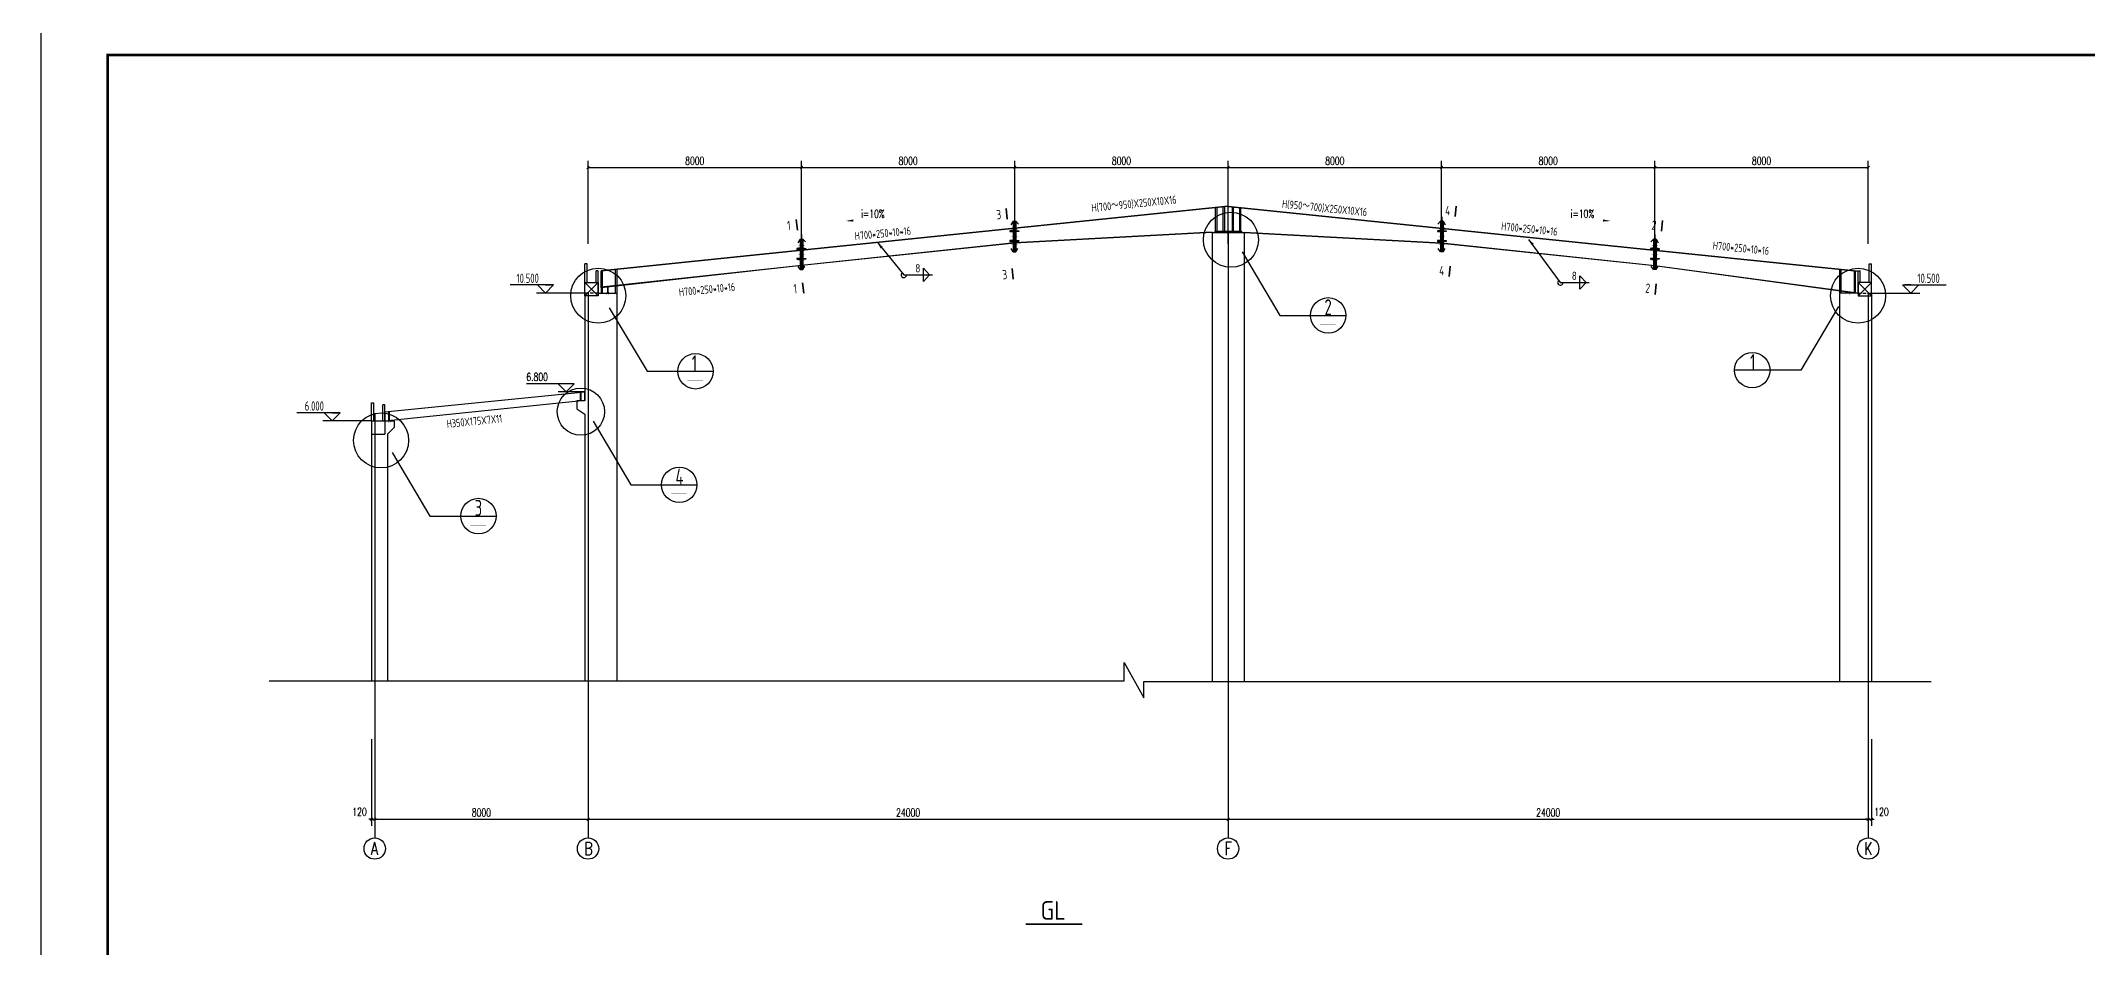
# Model space of a CAD drawing. Extents: x -73672 to 366960, y -527333 to 140666.
# Drawn here: x 185242 to 261965, y -393588 to -359608 of the extents above; entities that cross this region are included whole.
import ezdxf
from ezdxf.enums import TextEntityAlignment as Align

# ---------------------------------------------------------------- set-up
doc = ezdxf.new("R2010")
doc.units = 0
doc.header["$LTSCALE"] = 1000
doc.header["$MEASUREMENT"] = 0
doc.linetypes.add('CENTERR', pattern=[30, 25, -2, 1, -2])
doc.linetypes.add('DASH', pattern=[0.35, 0.25, -0.1])
for name, color, linetype in [('02', 3, 'Continuous'), ('10', 7, 'Continuous'), ('14', 2, 'Continuous'), ('2', 2, 'CENTERR'), ('AXIS', 3, 'Continuous'), ('AXIS_TEXT', 7, 'Continuous'), ('DIM', 3, 'Continuous'), ('DIM_ELEV', 3, 'Continuous'), ('DIM_SYMB', 3, 'Continuous'), ('PUB_DIM', 3, 'Continuous'), ('PUB_TEXT', 7, 'Continuous'), ('PUB_TITLE', 4, 'Continuous'), ('SYMB', 7, 'Continuous'), ('TEXT', 3, 'Continuous'), ('WALL', 9, 'Continuous'), ('建-尺寸', 3, 'Continuous')]:
    doc.layers.add(name, color=color, linetype=linetype)
doc.layers.add('Pkpm_层10', color=7, linetype='Continuous', lineweight=35)
doc.layers.add('Pkpm_标准截面(白色)', color=7, linetype='Continuous', lineweight=18)
doc.styles.add('_TCH_AXIS', font='COMPLEX', dxfattribs={"bigfont": 'GBCBIG'})
doc.styles.add('_TCH_DIM', font='SIMPLEX', dxfattribs={"bigfont": 'GBCBIG'})
doc.styles.add('_TCH_DIM_T3', font='SIMPLEX', dxfattribs={"width": 0.705882, "bigfont": 'GBCBIG'})
doc.styles.add('A-DIM_T3', font='SIMPLEX', dxfattribs={"width": 0.705882, "bigfont": 'GBCBIG'})
doc.styles.add('ACC2', font='gas.shx', dxfattribs={"width": 0.7, "bigfont": 'Tssdchn.shx'})
doc.styles.add('CADF', font='Tssdeng.shx', dxfattribs={"width": 0.7, "bigfont": 'Tssdchn.shx'})
doc.styles.add('COMPLEX', font='COMPLEX', dxfattribs={"bigfont": 'Tssdchn.shx'})
doc.styles.add('PkpmHz', font='Pkpmeng', dxfattribs={"width": 0.7, "bigfont": 'hztxt'})
doc.styles.add('TSSD_Dimension', font='Tssdeng.shx', dxfattribs={"width": 0.7, "bigfont": '1hztxt.shx'})
doc.styles.add('样式 2', font='gbenor.shx', dxfattribs={"width": 0.7, "bigfont": 'gbcbig.shx'})
doc.dimstyles.new('_TCH_ARCH-100', dxfattribs={"dimtxt": 297.5, "dimasz": 100, "dimexe": 250, "dimexo": 300, "dimgap": 100, "dimtad": 1, "dimdec": 0, "dimzin": 0, "dimdsep": 46, "dimtxsty": '_TCH_DIM_T3', "dimblk": 'ARCHTICK', "dimcen": 0.09, "dimclrt": 7, "dimazin": 2, "dimtfac": 1, "dimtdec": 0, "dimtix": 1, "dimtmove": 2, "dimatfit": 3, "dimfxl": 0, "dimtolj": 1, "dimtzin": 0, "dimarcsym": 0})
doc.dimstyles.new('A-DIM-100', dxfattribs={"dimtxt": 297.5, "dimasz": 100, "dimexe": 250, "dimexo": 300, "dimgap": 100, "dimtad": 1, "dimdec": 0, "dimzin": 0, "dimdsep": 46, "dimtxsty": 'A-DIM_T3', "dimblk": 'ARCHTICK', "dimcen": 0.09, "dimclrt": 7, "dimazin": 2, "dimtfac": 1, "dimtdec": 0, "dimtix": 1, "dimtmove": 2, "dimatfit": 3, "dimfxl": 0, "dimtolj": 1, "dimtzin": 0, "dimarcsym": 0})
doc.dimstyles.new('箭头', dxfattribs={"dimtxt": 3.5, "dimasz": 2.5, "dimexe": 1, "dimexo": 1, "dimgap": 1, "dimtad": 1, "dimdec": 0, "dimlfac": 100, "dimdsep": 46, "dimtxsty": 'CADF', "dimcen": 1, "dimclrd": 256, "dimclre": 256, "dimclrt": 256, "dimadec": 0, "dimazin": 0, "dimtfac": 1, "dimtdec": 0, "dimtix": 1, "dimtmove": 2, "dimatfit": 3, "dimfxl": 0, "dimlwd": -1, "dimlwe": -1, "dimarcsym": 0})

# ---------------------------------------------------------------- blocks, each defined once
blk = doc.blocks.new('_ArchTick')
at = {"color": 0, "linetype": 'ByBlock', "const_width": 0.4}
blk.add_lwpolyline([(-0.5, -0.5), (0.5, 0.5)], dxfattribs=at)
blk = doc.blocks.new('*D8821')
at = {"layer": 'AXIS', "color": 0, "lineweight": -2}
for p, q in [((197638, -385793), (197638, -389043)), ((197758, -385793), (197758, -389043)), ((197638, -388793), (197538, -388793)), ((197638, -388793), (197758, -388793)), ((197758, -388793), (197858, -388793))]:
    blk.add_line(p, q, dxfattribs=at)
at = {"layer": 'Defpoints', "color": 0}
for p in [(197638, -385493), (197758, -385493), (197758, -388793)]:
    blk.add_point(p, dxfattribs=at)
at = {"layer": 'AXIS', "color": 0, "linetype": 'ByBlock', "lineweight": -2, "xscale": 100, "yscale": 100, "zscale": 100}
blk.add_blockref('_ArchTick', (197638, -388793), dxfattribs=at)
at = {"layer": 'AXIS', "color": 0, "linetype": 'ByBlock', "lineweight": -2, "xscale": 100, "yscale": 100, "zscale": 100, "rotation": 180}
blk.add_blockref('_ArchTick', (197758, -388793), dxfattribs=at)
at = {"layer": 'AXIS', "color": 7, "insert": (197188, -388518), "char_height": 297.5, "attachment_point": 5, "style": '_TCH_DIM_T3'}
blk.add_mtext('\\A1;120', dxfattribs=at)
blk = doc.blocks.new('*D8822')
at = {"layer": 'AXIS', "color": 0, "lineweight": -2}
for p, q in [((197758, -385793), (197758, -389043)), ((205758, -385793), (205758, -389043)), ((197758, -388793), (205758, -388793))]:
    blk.add_line(p, q, dxfattribs=at)
at = {"layer": 'Defpoints', "color": 0}
for p in [(197758, -385493), (205758, -385493), (205758, -388793)]:
    blk.add_point(p, dxfattribs=at)
at = {"layer": 'AXIS', "color": 0, "linetype": 'ByBlock', "lineweight": -2, "xscale": 100, "yscale": 100, "zscale": 100, "rotation": 180}
blk.add_blockref('_ArchTick', (197758, -388793), dxfattribs=at)
at = {"layer": 'AXIS', "color": 0, "linetype": 'ByBlock', "lineweight": -2, "xscale": 100, "yscale": 100, "zscale": 100}
blk.add_blockref('_ArchTick', (205758, -388793), dxfattribs=at)
at = {"layer": 'AXIS', "color": 7, "insert": (201758, -388544), "char_height": 297.5, "attachment_point": 5, "style": '_TCH_DIM_T3'}
blk.add_mtext('\\A1;8000', dxfattribs=at)
blk = doc.blocks.new('*D8823')
at = {"layer": 'AXIS', "color": 0, "lineweight": -2}
for p, q in [((205758, -385793), (205758, -389043)), ((229758, -385793), (229758, -389043)), ((205758, -388793), (229758, -388793))]:
    blk.add_line(p, q, dxfattribs=at)
at = {"layer": 'Defpoints', "color": 0}
for p in [(205758, -385493), (229758, -385493), (229758, -388793)]:
    blk.add_point(p, dxfattribs=at)
at = {"layer": 'AXIS', "color": 0, "linetype": 'ByBlock', "lineweight": -2, "xscale": 100, "yscale": 100, "zscale": 100, "rotation": 180}
blk.add_blockref('_ArchTick', (205758, -388793), dxfattribs=at)
at = {"layer": 'AXIS', "color": 0, "linetype": 'ByBlock', "lineweight": -2, "xscale": 100, "yscale": 100, "zscale": 100}
blk.add_blockref('_ArchTick', (229758, -388793), dxfattribs=at)
at = {"layer": 'AXIS', "color": 7, "insert": (217758, -388544), "char_height": 297.5, "attachment_point": 5, "style": '_TCH_DIM_T3'}
blk.add_mtext('\\A1;24000', dxfattribs=at)
blk = doc.blocks.new('*D8824')
at = {"layer": 'AXIS', "color": 0, "lineweight": -2}
for p, q in [((229758, -385793), (229758, -389043)), ((253758, -385793), (253758, -389043)), ((229758, -388793), (253758, -388793))]:
    blk.add_line(p, q, dxfattribs=at)
at = {"layer": 'Defpoints', "color": 0}
for p in [(229758, -385493), (253758, -385493), (253758, -388793)]:
    blk.add_point(p, dxfattribs=at)
at = {"layer": 'AXIS', "color": 0, "linetype": 'ByBlock', "lineweight": -2, "xscale": 100, "yscale": 100, "zscale": 100, "rotation": 180}
blk.add_blockref('_ArchTick', (229758, -388793), dxfattribs=at)
at = {"layer": 'AXIS', "color": 0, "linetype": 'ByBlock', "lineweight": -2, "xscale": 100, "yscale": 100, "zscale": 100}
blk.add_blockref('_ArchTick', (253758, -388793), dxfattribs=at)
at = {"layer": 'AXIS', "color": 7, "insert": (241758, -388544), "char_height": 297.5, "attachment_point": 5, "style": '_TCH_DIM_T3'}
blk.add_mtext('\\A1;24000', dxfattribs=at)
blk = doc.blocks.new('*D8825')
at = {"layer": 'AXIS', "color": 0, "lineweight": -2}
for p, q in [((253758, -385793), (253758, -389043)), ((253878, -385793), (253878, -389043)), ((253758, -388793), (253658, -388793)), ((253758, -388793), (253878, -388793)), ((253878, -388793), (253978, -388793))]:
    blk.add_line(p, q, dxfattribs=at)
at = {"layer": 'Defpoints', "color": 0}
for p in [(253758, -385493), (253878, -385493), (253878, -388793)]:
    blk.add_point(p, dxfattribs=at)
at = {"layer": 'AXIS', "color": 0, "linetype": 'ByBlock', "lineweight": -2, "xscale": 100, "yscale": 100, "zscale": 100}
blk.add_blockref('_ArchTick', (253758, -388793), dxfattribs=at)
at = {"layer": 'AXIS', "color": 0, "linetype": 'ByBlock', "lineweight": -2, "xscale": 100, "yscale": 100, "zscale": 100, "rotation": 180}
blk.add_blockref('_ArchTick', (253878, -388793), dxfattribs=at)
at = {"layer": 'AXIS', "color": 7, "insert": (254258, -388518), "char_height": 297.5, "attachment_point": 5, "style": '_TCH_DIM_T3'}
blk.add_mtext('\\A1;120', dxfattribs=at)
blk = doc.blocks.new('*D8826')
at = {"layer": 'Defpoints', "color": 0}
for p in [(213758, -364352), (205758, -367513), (213758, -367513)]:
    blk.add_point(p, dxfattribs=at)
at = {"layer": '建-尺寸', "color": 0, "lineweight": -2}
for p, q in [((205758, -367213), (205758, -364102)), ((205758, -364352), (213758, -364352)), ((213758, -367213), (213758, -364102))]:
    blk.add_line(p, q, dxfattribs=at)
at = {"layer": '建-尺寸', "color": 0, "linetype": 'ByBlock', "lineweight": -2, "xscale": 100, "yscale": 100, "zscale": 100, "rotation": 180}
blk.add_blockref('_ArchTick', (205758, -364352), dxfattribs=at)
at = {"layer": '建-尺寸', "color": 0, "linetype": 'ByBlock', "lineweight": -2, "xscale": 100, "yscale": 100, "zscale": 100}
blk.add_blockref('_ArchTick', (213758, -364352), dxfattribs=at)
at = {"layer": '建-尺寸', "color": 7, "insert": (209758, -364104), "char_height": 297.5, "attachment_point": 5, "style": 'A-DIM_T3'}
blk.add_mtext('\\A1;8000', dxfattribs=at)
blk = doc.blocks.new('*D8827')
at = {"layer": 'Defpoints', "color": 0}
for p in [(221758, -364352), (213758, -367513), (221758, -367513)]:
    blk.add_point(p, dxfattribs=at)
at = {"layer": '建-尺寸', "color": 0, "lineweight": -2}
for p, q in [((213758, -367213), (213758, -364102)), ((213758, -364352), (221758, -364352)), ((221758, -367213), (221758, -364102))]:
    blk.add_line(p, q, dxfattribs=at)
at = {"layer": '建-尺寸', "color": 0, "linetype": 'ByBlock', "lineweight": -2, "xscale": 100, "yscale": 100, "zscale": 100, "rotation": 180}
blk.add_blockref('_ArchTick', (213758, -364352), dxfattribs=at)
at = {"layer": '建-尺寸', "color": 0, "linetype": 'ByBlock', "lineweight": -2, "xscale": 100, "yscale": 100, "zscale": 100}
blk.add_blockref('_ArchTick', (221758, -364352), dxfattribs=at)
at = {"layer": '建-尺寸', "color": 7, "insert": (217758, -364104), "char_height": 297.5, "attachment_point": 5, "style": 'A-DIM_T3'}
blk.add_mtext('\\A1;8000', dxfattribs=at)
blk = doc.blocks.new('*D8828')
at = {"layer": 'Defpoints', "color": 0}
for p in [(229758, -364352), (221758, -367513), (229758, -367513)]:
    blk.add_point(p, dxfattribs=at)
at = {"layer": '建-尺寸', "color": 0, "lineweight": -2}
for p, q in [((221758, -367213), (221758, -364102)), ((221758, -364352), (229758, -364352)), ((229758, -367213), (229758, -364102))]:
    blk.add_line(p, q, dxfattribs=at)
at = {"layer": '建-尺寸', "color": 0, "linetype": 'ByBlock', "lineweight": -2, "xscale": 100, "yscale": 100, "zscale": 100, "rotation": 180}
blk.add_blockref('_ArchTick', (221758, -364352), dxfattribs=at)
at = {"layer": '建-尺寸', "color": 0, "linetype": 'ByBlock', "lineweight": -2, "xscale": 100, "yscale": 100, "zscale": 100}
blk.add_blockref('_ArchTick', (229758, -364352), dxfattribs=at)
at = {"layer": '建-尺寸', "color": 7, "insert": (225758, -364104), "char_height": 297.5, "attachment_point": 5, "style": 'A-DIM_T3'}
blk.add_mtext('\\A1;8000', dxfattribs=at)
blk = doc.blocks.new('*D8829')
at = {"layer": 'Defpoints', "color": 0}
for p in [(237758, -364352), (229758, -367513), (237758, -367513)]:
    blk.add_point(p, dxfattribs=at)
at = {"layer": '建-尺寸', "color": 0, "lineweight": -2}
for p, q in [((229758, -367213), (229758, -364102)), ((229758, -364352), (237758, -364352)), ((237758, -367213), (237758, -364102))]:
    blk.add_line(p, q, dxfattribs=at)
at = {"layer": '建-尺寸', "color": 0, "linetype": 'ByBlock', "lineweight": -2, "xscale": 100, "yscale": 100, "zscale": 100, "rotation": 180}
blk.add_blockref('_ArchTick', (229758, -364352), dxfattribs=at)
at = {"layer": '建-尺寸', "color": 0, "linetype": 'ByBlock', "lineweight": -2, "xscale": 100, "yscale": 100, "zscale": 100}
blk.add_blockref('_ArchTick', (237758, -364352), dxfattribs=at)
at = {"layer": '建-尺寸', "color": 7, "insert": (233758, -364104), "char_height": 297.5, "attachment_point": 5, "style": 'A-DIM_T3'}
blk.add_mtext('\\A1;8000', dxfattribs=at)
blk = doc.blocks.new('*D8830')
at = {"layer": 'Defpoints', "color": 0}
for p in [(245758, -364352), (237758, -367513), (245758, -367513)]:
    blk.add_point(p, dxfattribs=at)
at = {"layer": '建-尺寸', "color": 0, "lineweight": -2}
for p, q in [((237758, -367213), (237758, -364102)), ((237758, -364352), (245758, -364352)), ((245758, -367213), (245758, -364102))]:
    blk.add_line(p, q, dxfattribs=at)
at = {"layer": '建-尺寸', "color": 0, "linetype": 'ByBlock', "lineweight": -2, "xscale": 100, "yscale": 100, "zscale": 100, "rotation": 180}
blk.add_blockref('_ArchTick', (237758, -364352), dxfattribs=at)
at = {"layer": '建-尺寸', "color": 0, "linetype": 'ByBlock', "lineweight": -2, "xscale": 100, "yscale": 100, "zscale": 100}
blk.add_blockref('_ArchTick', (245758, -364352), dxfattribs=at)
at = {"layer": '建-尺寸', "color": 7, "insert": (241758, -364104), "char_height": 297.5, "attachment_point": 5, "style": 'A-DIM_T3'}
blk.add_mtext('\\A1;8000', dxfattribs=at)
blk = doc.blocks.new('*D8831')
at = {"layer": 'Defpoints', "color": 0}
for p in [(253758, -364352), (245758, -367513), (253758, -367513)]:
    blk.add_point(p, dxfattribs=at)
at = {"layer": '建-尺寸', "color": 0, "lineweight": -2}
for p, q in [((245758, -367213), (245758, -364102)), ((245758, -364352), (253758, -364352)), ((253758, -367213), (253758, -364102))]:
    blk.add_line(p, q, dxfattribs=at)
at = {"layer": '建-尺寸', "color": 0, "linetype": 'ByBlock', "lineweight": -2, "xscale": 100, "yscale": 100, "zscale": 100, "rotation": 180}
blk.add_blockref('_ArchTick', (245758, -364352), dxfattribs=at)
at = {"layer": '建-尺寸', "color": 0, "linetype": 'ByBlock', "lineweight": -2, "xscale": 100, "yscale": 100, "zscale": 100}
blk.add_blockref('_ArchTick', (253758, -364352), dxfattribs=at)
at = {"layer": '建-尺寸', "color": 7, "insert": (249758, -364104), "char_height": 297.5, "attachment_point": 5, "style": 'A-DIM_T3'}
blk.add_mtext('\\A1;8000', dxfattribs=at)
blk = doc.blocks.new('_AXISO')
blk.add_circle((0, 0), 0.5)
at = {"layer": 'AXIS_TEXT', "style": 'COMPLEX'}
blk.add_attdef('A', text='', height=0.56, dxfattribs=at).set_placement((-0.25, -0.28), (0.25, -0.28), align=Align.FIT)

msp = doc.modelspace()

# ---------------------------------------------------------------- linework, layer by layer
at = {"color": 0}
for p, q in [((229757.92, -365807.33), (206243.64, -368233.51)), ((229759.14, -365819.26), (206244.87, -368245.44)), ((229756.69, -365819.26), (253360.69, -368245.44)), ((229757.92, -366761.97), (229757.92, -365417.77)), ((229757.92, -366761.97), (229757.92, -365417.77)), ((229757.92, -365807.33), (253361.92, -368233.51)), ((221756.67, -367186.1), (213756.67, -368023.79)), ((221757.92, -367198.03), (213757.92, -368035.73)), ((229157.26, -366782.7), (221757.26, -367186.05)), ((229157.92, -366794.68), (221757.92, -367198.03)), ((229157.92, -366794.68), (229157.92, -383628.26)), ((229157.92, -366794.68), (230357.92, -366794.68)), ((229257.92, -366744.68), (229257.92, -366794.68)), ((230257.92, -366744.68), (230257.92, -366794.68)), ((230357.92, -366794.68), (230357.92, -383628.26)), ((230357.92, -366794.68), (237757.92, -367198.03)), ((230358.57, -366782.7), (237758.57, -367186.05)), ((237757.92, -367198.03), (245757.92, -368035.73)), ((237759.17, -367186.1), (245759.17, -368023.79)), ((205637.92, -369061.97), (205637.92, -367961.97)), ((205717.92, -367961.97), (205637.92, -367961.97)), ((205717.92, -368661.97), (205717.92, -367961.97)), ((206057.92, -368661.97), (206057.92, -368230.15)), ((206137.92, -368230.15), (206057.92, -368230.15)), ((206137.92, -369061.97), (206137.92, -368230.15)), ((206137.92, -369061.97), (206137.92, -368233.51)), ((213756.31, -368023.84), (206243.64, -368846.18)), ((213757.92, -368035.73), (206243.64, -368869.65)), ((206243.64, -368869.65), (206243.64, -368233.51)), ((206244.87, -368245.44), (206244.87, -369076.3)), ((206285.88, -368245.44), (206285.88, -369076.3)), ((206778.07, -368190.43), (206778.07, -369076.3)), ((206832.75, -368184.78), (206832.75, -369076.3)), ((230278.1, -367513.42), (231690.69, -369899.65)), ((245757.92, -368035.73), (253361.92, -369061.97)), ((245759.52, -368023.84), (253363.52, -369050.08)), ((252683.08, -368184.78), (252683.08, -369076.3)), ((252737.77, -368190.43), (252737.77, -369076.3)), ((253229.95, -368245.44), (253229.95, -369076.3)), ((253270.97, -368245.44), (253270.97, -369076.3)), ((253272.2, -368869.65), (253272.2, -368233.51)), ((253377.92, -369061.97), (253377.92, -368230.15)), ((253377.92, -368230.15), (253457.92, -368230.15)), ((253377.92, -369061.97), (253377.92, -368233.51)), ((253457.92, -368661.97), (253457.92, -368230.15)), ((253797.92, -368661.97), (253797.92, -367961.97)), ((253797.92, -367961.97), (253877.92, -367961.97)), ((253877.92, -369061.97), (253877.92, -367961.97)), ((206137.92, -368661.97), (205637.92, -369161.97)), ((205637.92, -368661.97), (206137.92, -369161.97)), ((206483.27, -368819.95), (206483.27, -369076.3)), ((206504.63, -368817.61), (206504.63, -369076.3)), ((253011.2, -369002.53), (253011.2, -369076.3)), ((253032.57, -369005.42), (253032.57, -369076.3)), ((253377.92, -368661.97), (253877.92, -369161.97)), ((253877.92, -368661.97), (253377.92, -369161.97)), ((205637.92, -369061.97), (204864.94, -369061.97)), ((205637.92, -369061.97), (205637.92, -373110.24)), ((206137.92, -369061.97), (206837.92, -369061.97)), ((206554.85, -369611.39), (207967.44, -371997.63)), ((206837.92, -369061.97), (206837.92, -383610.01)), ((252645.6, -369569.42), (251233.01, -371955.65)), ((252677.92, -369061.97), (252677.92, -383628.26)), ((253377.92, -369061.97), (252677.92, -369061.97)), ((253877.92, -369061.97), (253877.92, -383628.26)), ((253877.92, -369061.97), (254650.89, -369061.97)), ((253877.92, -369061.97), (254650.89, -369061.97)), ((231690.69, -369899.65), (234174.79, -369899.65)), ((207967.44, -371997.63), (210451.54, -371997.63)), ((251233.01, -371955.65), (248748.9, -371955.65)), ((198137.92, -373511.97), (205637.92, -372761.97)), ((205479.92, -373110.24), (205479.92, -372777.77)), ((205495.92, -373110.24), (205495.92, -372776.17)), ((205621.92, -372761.97), (205621.92, -373078.83)), ((205637.92, -372761.97), (205637.92, -373078.83)), ((197637.92, -373253.47), (197637.92, -373173.47)), ((197637.92, -373173.47), (197717.92, -373173.47)), ((197637.92, -373853.47), (197637.92, -373253.47)), ((197717.92, -373173.47), (197717.92, -373853.47)), ((198057.92, -373853.47), (198057.92, -373253.47)), ((198137.92, -373253.47), (198057.92, -373253.47)), ((198137.92, -373853.47), (205637.92, -373078.83)), ((198137.92, -373853.47), (198137.92, -373253.47)), ((198137.92, -373853.47), (198137.92, -373501.97)), ((198137.92, -373572.3), (198137.92, -373863.8)), ((198153.92, -373853.47), (198153.92, -373510.37)), ((198292.81, -373853.47), (198292.81, -373496.49)), ((198300.81, -373853.47), (198300.81, -373495.69)), ((198308.81, -373853.47), (198308.81, -373494.89)), ((205637.92, -373110.24), (205337.92, -373110.24)), ((205337.92, -373110.24), (205337.92, -373410.24)), ((205337.92, -373410.24), (205637.92, -373610.24)), ((205637.92, -373610.24), (205637.92, -383610.01)), ((197637.92, -373853.47), (197637.92, -383610.01)), ((197637.92, -373853.47), (198237.92, -373853.47)), ((197637.92, -374353.47), (198137.92, -374353.47)), ((198137.92, -373853.47), (198137.92, -374353.47)), ((198237.92, -373853.47), (198487.92, -373853.47)), ((198487.92, -374103.47), (198237.92, -374353.47)), ((198237.92, -374353.47), (198237.92, -383610.01)), ((198487.92, -373853.47), (198487.92, -374103.47)), ((205945.02, -373867.61), (207357.61, -376253.84)), ((198414.99, -375037.97), (199827.58, -377424.2)), ((207357.61, -376253.84), (209841.72, -376253.84)), ((199827.58, -377424.2), (202311.68, -377424.2)), ((193797.11, -383610.01), (225856.21, -383610.01)), ((225856.21, -383610.01), (225856.21, -382917.47)), ((225856.21, -382917.47), (226597.86, -384245.4)), ((226597.86, -384245.4), (226597.86, -383628.26)), ((226597.86, -383628.26), (256122.54, -383628.26))]:
    msp.add_line(p, q, dxfattribs=at)
at = {"color": 1}
for p, q in [((229757.92, -366761.97), (229757.92, -385492.66)), ((205757.92, -369061.97), (205757.92, -385492.66)), ((253757.92, -369061.97), (253757.92, -385492.66)), ((197757.92, -373561.97), (197757.92, -385492.66))]:
    msp.add_line(p, q, dxfattribs=at)
at = {"color": 0}
for points in [[(205637.92, -368661.97), (206137.92, -368661.97), (206137.92, -369161.97), (205637.92, -369161.97)], [(253877.92, -368661.97), (253377.92, -368661.97), (253377.92, -369161.97), (253877.92, -369161.97)]]:
    msp.add_lwpolyline(points, close=True, dxfattribs=at)
at = {"color": 0, "const_width": 10}
for points in [[(206461.5, -369022.5), (206461.5, -369136.95)], [(206538.97, -369022.5), (206538.97, -369136.95)], [(252976.87, -369022.5), (252976.87, -369136.95)], [(253054.33, -369022.5), (253054.33, -369136.95)], [(206837.92, -369061.97), (206257.97, -369061.97)], [(206837.92, -369076.3), (206257.97, -369076.3)], [(252677.92, -369061.97), (253257.86, -369061.97)], [(252677.92, -369076.3), (253257.86, -369076.3)], [(233206.71, -370242.07), (233793.67, -370242.07)], [(209483.46, -372340.04), (210070.42, -372340.04)], [(249716.98, -372298.07), (249130.02, -372298.07)], [(198487.92, -373854.66), (198137.92, -373854.66)], [(198487.92, -373868.99), (198137.92, -373868.99)], [(198262.98, -373815.19), (198262.98, -373929.64)], [(198340.45, -373815.19), (198340.45, -373929.64)], [(208873.64, -376596.26), (209460.6, -376596.26)], [(201343.6, -377766.62), (201930.56, -377766.62)]]:
    msp.add_lwpolyline(points, dxfattribs=at)
at = {"color": 0}
for centre, radius in [((229861.17, -367064), 1031.93), ((206137.92, -369161.97), 1031.93), ((253377.92, -369161.97), 1031.93), ((233510.99, -369899.65), 663.8), ((209787.74, -371997.63), 663.8), ((249412.7, -371955.65), 663.8), ((205487.92, -373510.24), 885.91), ((197998.06, -374588.55), 1031.93), ((209177.92, -376253.84), 663.8), ((201647.88, -377424.2), 663.8)]:
    msp.add_circle(centre, radius, dxfattribs=at)
at = {"layer": '10', "color": 3, "linetype": 'Continuous'}
for p, q in [((221692.84, -366371.71, -100), (221615.33, -366509.46)), ((221692.84, -366371.71, -100), (221692.84, -367516.42, -100)), ((221692.84, -366371.71, -100), (221792.84, -366371.71, -100)), ((221742.84, -366206.26, -100), (221742.84, -367516.42, -100)), ((221792.84, -366371.71, -100), (221792.84, -367516.42, -100)), ((221792.84, -366371.71, -100), (221895.07, -366481.49)), ((221792.84, -366733.01, -100), (221903.92, -366733.01, -100)), ((237723, -366733.01, -100), (237611.92, -366733.01, -100)), ((237723, -366371.71, -100), (237620.76, -366481.49)), ((237723, -366371.71, -100), (237723, -367516.42, -100)), ((237823, -366371.71, -100), (237723, -366371.71, -100)), ((237773, -366206.26, -100), (237773, -367516.42, -100)), ((237823, -366371.71, -100), (237823, -367516.42, -100)), ((237823, -366371.71, -100), (237900.5, -366509.46)), ((213706.36, -367036.91, -100), (213628.85, -367174.66)), ((213706.36, -367036.91, -100), (213706.36, -368181.62, -100)), ((213706.36, -367036.91, -100), (213806.36, -367036.91, -100)), ((213756.36, -366871.46, -100), (213756.36, -368181.62, -100)), ((213806.36, -367036.91, -100), (213806.36, -368181.62, -100)), ((213806.36, -367036.91, -100), (213908.59, -367146.69)), ((213806.36, -367398.21, -100), (213917.44, -367398.21, -100)), ((221692.84, -367516.42, -100), (221617.17, -367394.3, -99.67)), ((221792.84, -367098.45, -100), (221903.92, -367098.45, -100)), ((221792.84, -367516.42, -100), (221877.83, -367386.38)), ((237723, -367098.45, -100), (237611.92, -367098.45, -100)), ((237723, -367516.42, -100), (237638, -367386.38)), ((237823, -367516.42, -100), (237898.66, -367394.3, -99.67)), ((245709.48, -367398.21, -100), (245598.4, -367398.21, -100)), ((245709.48, -367036.91, -100), (245607.24, -367146.69)), ((245709.48, -367036.91, -100), (245709.48, -368181.62, -100)), ((245809.48, -367036.91, -100), (245709.48, -367036.91, -100)), ((245759.48, -366871.46, -100), (245759.48, -368181.62, -100)), ((245809.48, -367036.91, -100), (245809.48, -368181.62, -100)), ((245809.48, -367036.91, -100), (245886.98, -367174.66)), ((213706.36, -368181.62, -100), (213630.69, -368059.5, -99.67)), ((213706.36, -368181.62, -100), (213806.36, -368181.62, -100)), ((213806.36, -367763.65, -100), (213917.44, -367763.65, -100)), ((213806.36, -368181.62, -100), (213891.35, -368051.58)), ((221692.84, -367516.42, -100), (221792.84, -367516.42, -100)), ((237823, -367516.42, -100), (237723, -367516.42, -100)), ((245709.48, -367763.65, -100), (245598.4, -367763.65, -100)), ((245709.48, -368181.62, -100), (245624.48, -368051.58)), ((245809.48, -368181.62, -100), (245709.48, -368181.62, -100)), ((245809.48, -368181.62, -100), (245885.14, -368059.5, -99.67))]:
    msp.add_line(p, q, dxfattribs=at)
at = {"layer": '10', "color": 3, "linetype": 'Continuous', "elevation": -100}
for points in [[(221692.84, -366733.01), (221578.13, -366733.01), (221578.13, -366760.51), (221692.84, -366760.51)], [(221792.84, -366733.01), (221907.54, -366733.01), (221907.54, -366760.51), (221792.84, -366760.51)], [(237723, -366733.01), (237608.29, -366733.01), (237608.29, -366760.51), (237723, -366760.51)], [(237823, -366733.01), (237937.7, -366733.01), (237937.7, -366760.51), (237823, -366760.51)], [(213706.36, -367398.21), (213591.65, -367398.21), (213591.65, -367425.71), (213706.36, -367425.71)], [(213806.36, -367398.21), (213921.06, -367398.21), (213921.06, -367425.71), (213806.36, -367425.71)], [(221692.84, -367098.45), (221578.13, -367098.45), (221578.13, -367125.95), (221692.84, -367125.95)], [(221792.84, -367098.45), (221907.54, -367098.45), (221907.54, -367125.95), (221792.84, -367125.95)], [(237723, -367098.45), (237608.29, -367098.45), (237608.29, -367125.95), (237723, -367125.95)], [(237823, -367098.45), (237937.7, -367098.45), (237937.7, -367125.95), (237823, -367125.95)], [(245709.48, -367398.21), (245594.77, -367398.21), (245594.77, -367425.71), (245709.48, -367425.71)], [(245809.48, -367398.21), (245924.18, -367398.21), (245924.18, -367425.71), (245809.48, -367425.71)], [(213706.36, -367763.65), (213591.65, -367763.65), (213591.65, -367791.15), (213706.36, -367791.15)], [(213806.36, -367763.65), (213921.06, -367763.65), (213921.06, -367791.15), (213806.36, -367791.15)], [(245709.48, -367763.65), (245594.77, -367763.65), (245594.77, -367791.15), (245709.48, -367791.15)], [(245809.48, -367763.65), (245924.18, -367763.65), (245924.18, -367791.15), (245809.48, -367791.15)]]:
    msp.add_lwpolyline(points, close=True, dxfattribs=at)
at = {"layer": '10', "color": 1, "linetype": 'Continuous', "const_width": 10, "elevation": -100}
for points in [[(221627.7, -366436.71), (221868.84, -366436.71)], [(221627.7, -366622.27), (221868.84, -366622.27)], [(221627.7, -366688.89), (221868.84, -366688.89)], [(237888.13, -366436.71), (237646.99, -366436.71)], [(237888.13, -366622.27), (237646.99, -366622.27)], [(237888.13, -366688.89), (237646.99, -366688.89)], [(213641.22, -367101.91), (213882.36, -367101.91)], [(213641.22, -367287.47), (213882.36, -367287.47)], [(213641.22, -367354.09), (213882.36, -367354.09)], [(221627.7, -366944.06), (221868.84, -366944.06)], [(221627.7, -367190.61), (221868.84, -367190.61)], [(221627.7, -367257.24), (221868.84, -367257.24)], [(221627.7, -367451.42), (221868.84, -367451.42)], [(237888.13, -366944.06), (237646.99, -366944.06)], [(237888.13, -367190.61), (237646.99, -367190.61)], [(237888.13, -367257.24), (237646.99, -367257.24)], [(237888.13, -367451.42), (237646.99, -367451.42)], [(245874.61, -367101.91), (245633.47, -367101.91)], [(245874.61, -367287.47), (245633.47, -367287.47)], [(245874.61, -367354.09), (245633.47, -367354.09)], [(213641.22, -367609.26), (213882.36, -367609.26)], [(213641.22, -367855.81), (213882.36, -367855.81)], [(213641.22, -367922.44), (213882.36, -367922.44)], [(213641.22, -368116.62), (213882.36, -368116.62)], [(245874.61, -367609.26), (245633.47, -367609.26)], [(245874.61, -367855.81), (245633.47, -367855.81)], [(245874.61, -367922.44), (245633.47, -367922.44)], [(245874.61, -368116.62), (245633.47, -368116.62)]]:
    msp.add_lwpolyline(points, dxfattribs=at)
at = {"layer": '10', "color": 3, "linetype": 'Continuous'}
for points in [[(216619.14, -367175.21, 0, 100, 0), (216768.23, -367362.37, 30, 30, 0)], [(241025.07, -367050.98, 0, 100, 0), (241174.16, -367238.14, 30, 30, 0)]]:
    msp.add_lwpolyline(points, format="xyseb", dxfattribs=at)
for centre in [(217598.14, -368383.64), (242213.5, -368665.07, -100)]:
    msp.add_arc(centre, 100, 128.5401593, 0, dxfattribs=at)
at = {"layer": '14'}
for p, q in [((229282.92, -366744.68), (229282.92, -365856.15)), ((229332.92, -365851.01), (229332.92, -366744.68)), ((229567.04, -366744.68), (229567.04, -365826.95)), ((229617.04, -365821.81), (229617.04, -366744.68)), ((229907.59, -365822.71), (229907.6, -366744.68)), ((229957.6, -366744.68), (229957.59, -365827.85)), ((230182.92, -365851.01), (230182.92, -366744.68)), ((230232.92, -366744.68), (230232.92, -365856.15)), ((229257.92, -366744.68), (230257.92, -366744.68)), ((230257.92, -366794.68), (229257.92, -366794.68))]:
    msp.add_line(p, q, dxfattribs=at)
at = {"layer": '2'}
for p, q in [((218332.38, -368133.64), (218562.77, -368383.64)), ((218332.38, -368633.64), (218332.38, -368133.64)), ((218332.38, -368633.64), (218562.77, -368383.64)), ((242947.73, -368415.07, -100), (243178.13, -368665.07, -100)), ((242947.73, -368915.07, -100), (242947.73, -368415.07, -100)), ((242947.73, -368915.07, -100), (243178.13, -368665.07, -100))]:
    msp.add_line(p, q, dxfattribs=at)
at = {"layer": 'AXIS'}
for p, q in [((197757.92, -385492.66), (197757.92, -389492.66)), ((205757.92, -385492.66), (205757.92, -389492.66)), ((229757.92, -385492.66), (229757.92, -389492.66)), ((253757.92, -385492.66), (253757.92, -389492.66))]:
    msp.add_line(p, q, dxfattribs=at)
at = {"layer": 'DIM_ELEV'}
for p, q in [((205237.92, -372461.97), (203442.92, -372461.97)), ((204937.92, -372761.97), (204637.92, -372461.97)), ((205637.92, -372761.97), (204637.92, -372761.97)), ((204937.92, -372761.97), (205237.92, -372461.97))]:
    msp.add_line(p, q, dxfattribs=at)
at = {"layer": 'DIM_SYMB'}
for points in [[(217077.78, -366259.38, 0, 0, 0), (215405.69, -366361.03, 0, 80, 0), (215705.14, -366342.82, 0, 0, 0)], [(242438.06, -366259.38, 0, 0, 0), (244110.14, -366361.03, 0, 80, 0), (243810.69, -366342.82, 0, 0, 0)]]:
    msp.add_lwpolyline(points, format="xyseb", dxfattribs=at)
at = {"layer": 'DIM_SYMB', "const_width": 70}
msp.add_lwpolyline([(222165.94, -392727.79), (224293.67, -392727.79)], dxfattribs=at)
at = {"layer": 'Pkpm_层10', "ltscale": 100}
for p, q in [((221435.12, -365890.57, -100), (221474.92, -366288.58, -100)), ((238314.08, -365799.14), (238274.27, -366197.15)), ((213566.49, -366303.88), (213606.29, -366701.9)), ((246048.08, -366345.57), (246008.29, -366743.59)), ((221700, -368539.35, -100), (221660.2, -368141.33, -100)), ((238049.19, -368447.92), (238088.99, -368049.91)), ((213843.31, -369072.08), (213803.51, -368674.06)), ((245771.46, -369111.77), (245811.25, -368713.76))]:
    msp.add_line(p, q, dxfattribs=at)
at = {"layer": 'PUB_DIM', "lineweight": -3, "ltscale": 1.5}
for p, q in [((204466.1, -368759.57), (202832.3, -368759.57)), ((203861.3, -368759.57), (204163.7, -369061.97)), ((204163.7, -368759.57), (204391.22, -368759.57)), ((204163.7, -369061.97), (204466.1, -368759.57)), ((255049.74, -368759.57), (256683.54, -368759.57)), ((255352.14, -369061.97), (255049.74, -368759.57)), ((255352.14, -368759.57), (255124.62, -368759.57)), ((255654.54, -368759.57), (255352.14, -369061.97)), ((205637.92, -369061.97), (203817.91, -369061.97)), ((253877.92, -369061.97), (255697.93, -369061.97)), ((196466.1, -373551.07), (194832.3, -373551.07)), ((195861.3, -373551.07), (196163.7, -373853.47)), ((196163.7, -373551.07), (196391.22, -373551.07)), ((196163.7, -373853.47), (196466.1, -373551.07)), ((197637.92, -373853.47), (195817.91, -373853.47))]:
    msp.add_line(p, q, dxfattribs=at)
at = {"layer": 'PUB_TITLE'}
msp.add_lwpolyline([(185241.64, -443233.5), (333941.64, -443233.5), (333941.64, -359133.5), (185241.64, -359133.5)], close=True, dxfattribs=at)
at = {"layer": 'PUB_TITLE', "const_width": 100}
msp.add_lwpolyline([(187741.64, -442233.5), (332941.64, -442233.5), (332941.64, -360133.5), (187741.64, -360133.5)], close=True, dxfattribs=at)
at = {"layer": 'WALL', "linetype": 'DASH', "ltscale": 0.5}
for p, q in [((206137.92, -369061.97), (205637.92, -369061.97)), ((253377.92, -369061.97), (253877.92, -369061.97))]:
    msp.add_line(p, q, dxfattribs=at)

# ---------------------------------------------------------------- block references
at = {"layer": 'AXIS'}
ref = msp.add_blockref('_AXISO', (197757.92, -389892.66), dxfattribs=dict(at, xscale=800, yscale=800, zscale=800))
ref.add_attrib('A', 'A', (197612.97, -390132.22), dxfattribs={"color": 7, "height": 479.13, "style": '_TCH_AXIS', "width": 0.705882})
ref = msp.add_blockref('_AXISO', (205757.92, -389892.66), dxfattribs=dict(at, xscale=800, yscale=800, zscale=800))
ref.add_attrib('A', 'B', (205619, -390135.76), dxfattribs={"color": 7, "height": 486.22, "style": '_TCH_AXIS', "width": 0.705882})
ref = msp.add_blockref('_AXISO', (229757.92, -389892.66), dxfattribs=dict(at, xscale=800, yscale=800, zscale=800))
ref.add_attrib('A', 'F', (229625.29, -390139.25), dxfattribs={"color": 7, "height": 493.2, "style": '_TCH_AXIS', "width": 0.705882})
ref = msp.add_blockref('_AXISO', (253757.92, -389892.66), dxfattribs=dict(at, xscale=800, yscale=800, zscale=800))
ref.add_attrib('A', 'K', (253607.21, -390128.64), dxfattribs={"color": 7, "height": 471.96, "style": '_TCH_AXIS', "width": 0.705882})

# ---------------------------------------------------------------- texts
at = {"layer": '02', "style": '样式 2'}
msp.add_text('GL', height=700, dxfattribs=at).set_placement((222728.01, -392562.79))
at = {"layer": 'DIM_ELEV', "color": 7, "style": '_TCH_DIM', "width": 0.705882}
msp.add_text('6.800', height=297.5, dxfattribs=at).set_placement((203442.92, -372356.97))
at = {"layer": 'DIM_SYMB', "color": 7, "style": '_TCH_DIM', "width": 0.705882}
for p in [(215995.77, -366238.34), (242600.07, -366238.34)]:
    msp.add_text('i=10%', height=297.5, dxfattribs=at).set_placement(p)
at = {"layer": 'Pkpm_层10', "style": 'PkpmHz', "width": 0.771429}
for s, rotation, p in [('3', 5.7107239, (221156.51, -366119.42, -100)), ('4', 354.2893066, (237995.66, -365968.29)), ('1', 5.7106323, (213287.88, -366532.74)), ('2', 354.2892456, (245729.67, -366514.73)), ('3', 5.7107239, (221381.59, -368370.19, -100)), ('4', 354.2893066, (237770.58, -368219.06)), ('1', 5.7106323, (213524.9, -368902.92)), ('2', 354.2892456, (245492.85, -368882.91))]:
    msp.add_text(s, height=350, rotation=rotation, dxfattribs=at).set_placement(p, align=Align.MIDDLE_CENTER)
at = {"layer": 'Pkpm_标准截面(白色)', "style": 'PkpmHz', "width": 0.7}
for s, rotation, p in [('H(700～950)X250X10X16', 5.7134895, (226213.05, -365563.42)), ('H(950～700)X250X10X16', 354.2865105, (233390.94, -365725.1)), ('H700*250*10*16', 5.7134895, (216792.81, -366676.82)), ('H700*250*10*16', 354.2865105, (241069.07, -366510.24)), ('H700*250*10*16', 354.2865105, (249002.86, -367231.49)), ('H700*250*10*16', 5.7134895, (210202.78, -368780.48)), ('H350X175X7X11', 5.7134895, (201480.36, -373717.8))]:
    msp.add_text(s, height=300, rotation=rotation, dxfattribs=at).set_placement(p, align=Align.TOP_CENTER)
at = {"layer": 'PUB_TEXT', "style": 'TSSD_Dimension', "width": 0.7}
for s, p in [('10.500', (203493.45, -368508.17)), ('10.500', (256022.38, -368508.17)), ('6.000', (195493.45, -373299.67))]:
    msp.add_text(s, height=350, dxfattribs=at).set_placement(p, align=Align.MIDDLE)
at = {"layer": 'SYMB', "style": 'ACC2', "width": 0.75}
for p in [(218038.75, -368283.64), (242654.11, -368565.07, -100)]:
    msp.add_text('8', height=300, dxfattribs=at).set_placement(p)
at = {"layer": 'TEXT', "style": 'TSSD_Dimension', "width": 0.7}
for s, p in [('2', (233368.62, -369895.26)), ('1', (209645.38, -371993.24)), ('1', (249328.92, -371951.26)), ('4', (209035.55, -376249.45)), ('3', (201505.51, -377419.81))]:
    msp.add_text(s, height=600, dxfattribs=at).set_placement(p)

# ---------------------------------------------------------------- dimensions: what is measured, and where the dimension line sits
at = {"layer": 'AXIS'}
for base, p1, p2, picture, middle in [((197757.92, -388792.66), (197637.92, -385492.66), (197757.92, -385492.66), '*D8821', (197187.92, -388517.66)), ((253877.92, -388792.66), (253757.92, -385492.66), (253877.92, -385492.66), '*D8825', (254257.92, -388517.66))]:
    dim = msp.add_linear_dim(base=base, p1=p1, p2=p2, angle=0, dimstyle='_TCH_ARCH-100', dxfattribs=at)
    dim.commit()
    dim.dimension.update_dxf_attribs({"geometry": picture, "text_midpoint": middle, "dimtype": 161})
for p1, p2, picture, middle in [((197757.92, -385492.66), (205757.92, -385492.66), '*D8822', (201757.92, -388543.91)), ((205757.92, -385492.66), (229757.92, -385492.66), '*D8823', (217757.92, -388543.91)), ((229757.92, -385492.66), (253757.92, -385492.66), '*D8824', (241757.92, -388543.91))]:
    dim = msp.add_aligned_dim(p1=p1, p2=p2, distance=-3300, dimstyle='_TCH_ARCH-100', dxfattribs=at)
    dim.commit()
    dim.dimension.update_dxf_attribs({"geometry": picture, "text_midpoint": middle})
at = {"layer": '建-尺寸', "color": 0}
for p1, p2, picture, middle in [((205757.92, -367513.4), (213757.92, -367513.4), '*D8826', (209757.92, -364103.59)), ((213757.92, -367513.4), (221757.92, -367513.4), '*D8827', (217757.92, -364103.59)), ((221757.92, -367513.4), (229757.92, -367513.4), '*D8828', (225757.92, -364103.59)), ((229757.92, -367513.4), (237757.92, -367513.4), '*D8829', (233757.92, -364103.59)), ((237757.92, -367513.4), (245757.92, -367513.4), '*D8830', (241757.92, -364103.59)), ((245757.92, -367513.4), (253758.25, -367513.4), '*D8831', (249758.08, -364103.59))]:
    dim = msp.add_aligned_dim(p1=p1, p2=p2, distance=3161.06, dimstyle='A-DIM-100', dxfattribs=at)
    dim.commit()
    dim.dimension.update_dxf_attribs({"geometry": picture, "text_midpoint": middle})

# ---------------------------------------------------------------- leaders
at = {"layer": 'DIM'}
for points in [[(216619.14, -367175.21), (217598.14, -368383.64), (218677.17, -368383.64)], [(241025.07, -367050.98, -100), (242213.5, -368665.07, -100), (243292.53, -368665.07, -100)]]:
    msp.add_leader(points, dimstyle='箭头', override={"dimscale": 1, "dimtad": 0}, dxfattribs=at)

doc.saveas('drawing.dxf')
